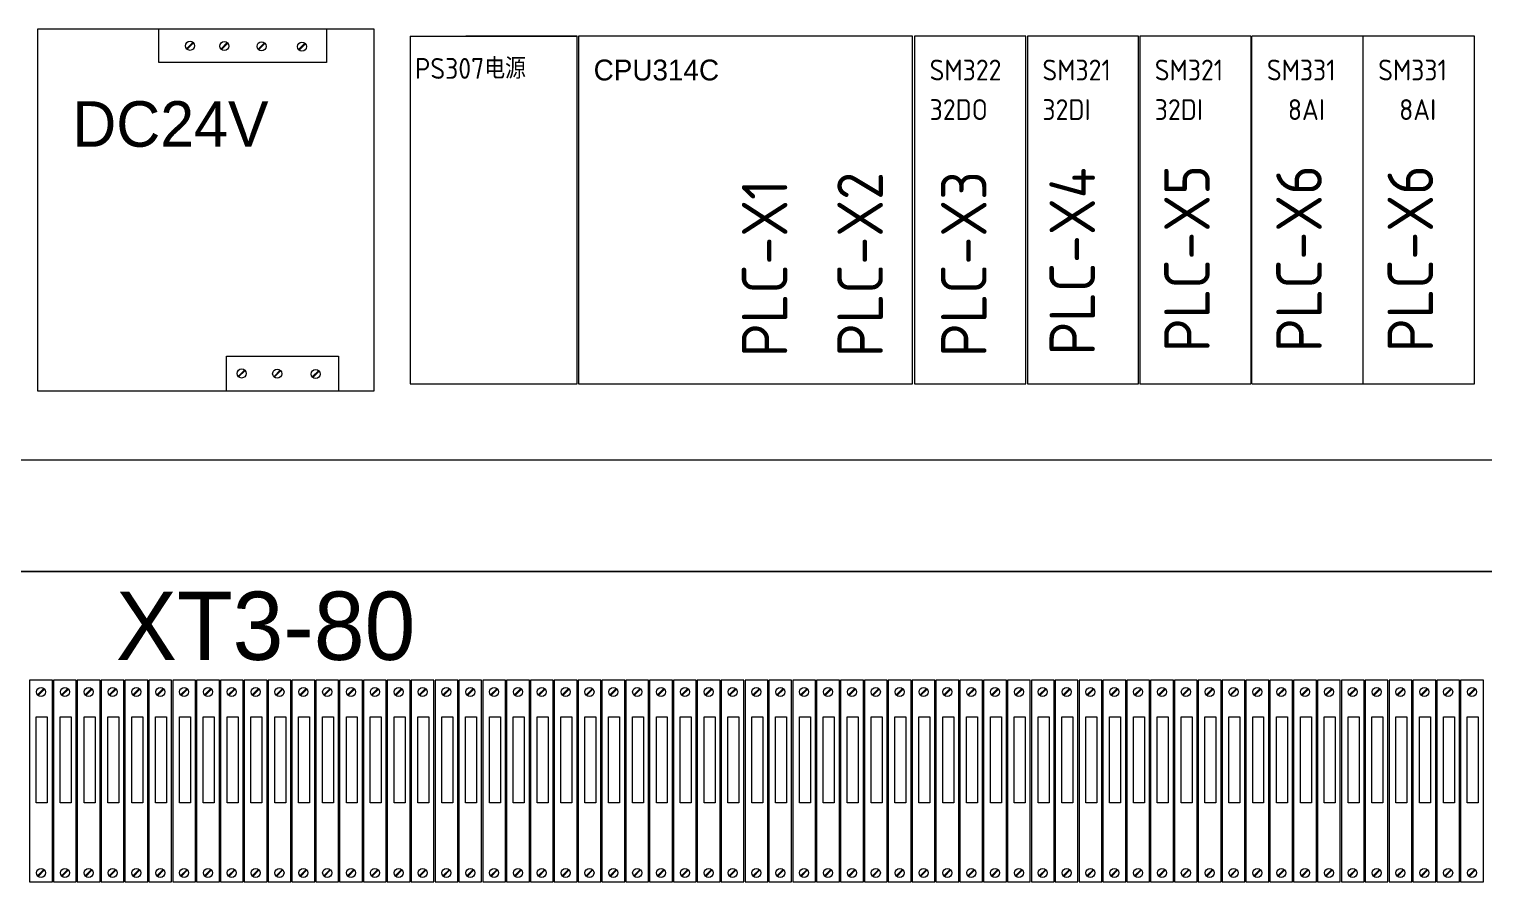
# Model space of a CAD drawing. Header units: millimetres. Extents: x 32626 to 72822, y 60047 to 123188.
# Drawn here: x 39104 to 39732, y 62303 to 62670 of the extents above; entities that cross this region are included whole.
import ezdxf

# ---------------------------------------------------------------- set-up
doc = ezdxf.new("R2010")
doc.units = ezdxf.units.MM
doc.header["$LTSCALE"] = 10
doc.layers.add('1轮廓实线层', color=7, linetype='Continuous', lineweight=18)
doc.layers.add('6文字层', color=3, linetype='Continuous', lineweight=18)
doc.styles.get("Standard").update_dxf_attribs({"font": 'isocp.shx', "width": 0.707, "bigfont": 'hztxt.shx'})
doc.styles.add('样式 1', font='SIMYOU.TTF', dxfattribs={"width": 0.75})

msp = doc.modelspace()

# ---------------------------------------------------------------- linework, layer by layer
at = {"layer": '1轮廓实线层'}
for p, q in [((39253.27, 62670.41), (39108.07, 62670.41)), ((39108.07, 62670.41), (39108.07, 62514.41)), ((39253.27, 62514.41), (39253.27, 62670.41)), ((39172.35, 62661.93), (39175.11, 62664.69)), ((39172.59, 62661.69), (39175.35, 62664.45)), ((39187.11, 62661.81), (39189.87, 62664.57)), ((39187.36, 62661.57), (39190.11, 62664.33)), ((39203.17, 62661.69), (39205.92, 62664.45)), ((39203.41, 62661.45), (39206.17, 62664.2)), ((39220.6, 62661.57), (39223.36, 62664.32)), ((39220.84, 62661.32), (39223.6, 62664.08)), ((39268.84, 62667.41), (39268.84, 62517.41)), ((39268.84, 62667.41), (39340.84, 62667.41)), ((39340.84, 62667.41), (39292.84, 62667.41)), ((39340.84, 62517.41), (39340.84, 62667.41)), ((39485.41, 62667.41), (39341.41, 62667.41)), ((39341.41, 62667.41), (39341.41, 62517.41)), ((39485.41, 62517.41), (39485.41, 62667.41)), ((39534.31, 62667.41), (39486.31, 62667.41)), ((39486.31, 62667.41), (39486.31, 62517.41)), ((39534.31, 62517.41), (39534.31, 62667.41)), ((39582.96, 62667.41), (39534.96, 62667.41)), ((39534.96, 62667.41), (39534.96, 62517.41)), ((39582.96, 62517.41), (39582.96, 62667.41)), ((39631.41, 62667.41), (39583.41, 62667.41)), ((39583.41, 62667.41), (39583.41, 62517.41)), ((39631.41, 62667.41), (39631.41, 62517.41)), ((39631.75, 62517.41), (39631.75, 62667.41)), ((39679.75, 62667.41), (39631.75, 62667.41)), ((39679.75, 62517.41), (39679.75, 62667.41)), ((39679.75, 62517.41), (39679.75, 62667.41)), ((39727.75, 62667.41), (39679.75, 62667.41)), ((39727.75, 62517.41), (39727.75, 62667.41)), ((39194.57, 62520.59), (39197.33, 62523.35)), ((39194.81, 62520.35), (39197.57, 62523.11)), ((39209.92, 62520.47), (39212.68, 62523.23)), ((39210.16, 62520.23), (39212.92, 62522.99)), ((39226.56, 62520.35), (39229.32, 62523.11)), ((39226.81, 62520.11), (39229.56, 62522.87)), ((39108.07, 62514.41), (39253.27, 62514.41)), ((39268.84, 62517.41), (39340.84, 62517.41)), ((39292.84, 62517.41), (39340.84, 62517.41)), ((39341.41, 62517.41), (39485.41, 62517.41)), ((39486.31, 62517.41), (39534.31, 62517.41)), ((39534.96, 62517.41), (39582.96, 62517.41)), ((39583.41, 62517.41), (39631.41, 62517.41)), ((39631.75, 62517.41), (39679.75, 62517.41)), ((39679.75, 62517.41), (39727.75, 62517.41)), ((39967.31, 62484.41), (39075.19, 62484.41)), ((40448.49, 62484.41), (39075.21, 62484.41)), ((39967.31, 62436.41), (39075.19, 62436.41)), ((39075.19, 62436.41), (40448.51, 62436.41))]:
    msp.add_line(p, q, dxfattribs=at)
at = {"layer": '1轮廓实线层', "lineweight": 13}
for p, q in [((39114.49, 62389.53), (39104.65, 62389.53)), ((39104.65, 62389.53), (39104.65, 62302.53)), ((39108.07, 62383.22), (39110.83, 62385.98)), ((39108.31, 62382.98), (39111.07, 62385.73)), ((39114.49, 62302.53), (39114.49, 62389.53)), ((39124.78, 62389.53), (39114.94, 62389.53)), ((39114.94, 62389.53), (39114.94, 62302.53)), ((39118.36, 62383.22), (39121.11, 62385.98)), ((39118.6, 62382.98), (39121.36, 62385.73)), ((39124.78, 62302.53), (39124.78, 62389.53)), ((39135.06, 62389.53), (39125.22, 62389.53)), ((39125.22, 62389.53), (39125.22, 62302.53)), ((39128.64, 62383.22), (39131.4, 62385.98)), ((39128.88, 62382.98), (39131.64, 62385.73)), ((39135.06, 62302.53), (39135.06, 62389.53)), ((39145.34, 62389.53), (39135.5, 62389.53)), ((39135.5, 62389.53), (39135.5, 62302.53)), ((39138.93, 62383.22), (39141.68, 62385.98)), ((39139.17, 62382.98), (39141.93, 62385.73)), ((39145.34, 62302.53), (39145.34, 62389.53)), ((39155.63, 62389.53), (39145.79, 62389.53)), ((39145.79, 62389.53), (39145.79, 62302.53)), ((39149.21, 62383.22), (39151.97, 62385.98)), ((39149.45, 62382.98), (39152.21, 62385.73)), ((39155.63, 62302.53), (39155.63, 62389.53)), ((39165.91, 62389.53), (39156.07, 62389.53)), ((39156.07, 62389.53), (39156.07, 62302.53)), ((39159.49, 62383.22), (39162.25, 62385.98)), ((39159.74, 62382.98), (39162.49, 62385.73)), ((39165.91, 62302.53), (39165.91, 62389.53)), ((39176.2, 62389.53), (39166.36, 62389.53)), ((39166.36, 62389.53), (39166.36, 62302.53)), ((39169.78, 62383.22), (39172.54, 62385.98)), ((39170.02, 62382.98), (39172.78, 62385.73)), ((39176.2, 62302.53), (39176.2, 62389.53)), ((39186.48, 62389.53), (39176.64, 62389.53)), ((39176.64, 62389.53), (39176.64, 62302.53)), ((39180.06, 62383.22), (39182.82, 62385.98)), ((39180.31, 62382.98), (39183.06, 62385.73)), ((39186.48, 62302.53), (39186.48, 62389.53)), ((39196.77, 62389.53), (39186.93, 62389.53)), ((39186.93, 62389.53), (39186.93, 62302.53)), ((39190.35, 62383.22), (39193.11, 62385.98)), ((39190.59, 62382.98), (39193.35, 62385.73)), ((39196.77, 62302.53), (39196.77, 62389.53)), ((39207.05, 62389.53), (39197.21, 62389.53)), ((39197.21, 62389.53), (39197.21, 62302.53)), ((39200.63, 62383.22), (39203.39, 62385.98)), ((39200.87, 62382.98), (39203.63, 62385.73)), ((39207.05, 62302.53), (39207.05, 62389.53)), ((39217.34, 62389.53), (39207.5, 62389.53)), ((39207.5, 62389.53), (39207.5, 62302.53)), ((39210.92, 62383.22), (39213.68, 62385.98)), ((39211.16, 62382.98), (39213.92, 62385.73)), ((39217.34, 62302.53), (39217.34, 62389.53)), ((39227.62, 62389.53), (39217.78, 62389.53)), ((39217.78, 62389.53), (39217.78, 62302.53)), ((39221.2, 62383.22), (39223.96, 62385.98)), ((39221.44, 62382.98), (39224.2, 62385.73)), ((39227.62, 62302.53), (39227.62, 62389.53)), ((39237.91, 62389.53), (39228.07, 62389.53)), ((39228.07, 62389.53), (39228.07, 62302.53)), ((39231.49, 62383.22), (39234.24, 62385.98)), ((39231.73, 62382.98), (39234.49, 62385.73)), ((39237.91, 62302.53), (39237.91, 62389.53)), ((39248.19, 62389.53), (39238.35, 62389.53)), ((39238.35, 62389.53), (39238.35, 62302.53)), ((39241.77, 62383.22), (39244.53, 62385.98)), ((39242.01, 62382.98), (39244.77, 62385.73)), ((39248.19, 62302.53), (39248.19, 62389.53)), ((39258.47, 62389.53), (39248.63, 62389.53)), ((39248.63, 62389.53), (39248.63, 62302.53)), ((39252.06, 62383.22), (39254.81, 62385.98)), ((39252.3, 62382.98), (39255.05, 62385.73)), ((39258.47, 62302.53), (39258.47, 62389.53)), ((39268.76, 62389.53), (39258.92, 62389.53)), ((39258.92, 62389.53), (39258.92, 62302.53)), ((39262.34, 62383.22), (39265.1, 62385.98)), ((39262.58, 62382.98), (39265.34, 62385.73)), ((39268.76, 62302.53), (39268.76, 62389.53)), ((39279.04, 62389.53), (39269.2, 62389.53)), ((39269.2, 62389.53), (39269.2, 62302.53)), ((39272.62, 62383.22), (39275.38, 62385.98)), ((39272.87, 62382.98), (39275.62, 62385.73)), ((39279.04, 62302.53), (39279.04, 62389.53)), ((39289.33, 62389.53), (39279.49, 62389.53)), ((39279.49, 62389.53), (39279.49, 62302.53)), ((39282.91, 62383.22), (39285.67, 62385.98)), ((39283.15, 62382.98), (39285.91, 62385.73)), ((39289.33, 62302.53), (39289.33, 62389.53)), ((39299.61, 62389.53), (39289.77, 62389.53)), ((39289.77, 62389.53), (39289.77, 62302.53)), ((39293.19, 62383.22), (39295.95, 62385.98)), ((39293.44, 62382.98), (39296.19, 62385.73)), ((39299.61, 62302.53), (39299.61, 62389.53)), ((39309.9, 62389.53), (39300.06, 62389.53)), ((39300.06, 62389.53), (39300.06, 62302.53)), ((39303.48, 62383.22), (39306.24, 62385.98)), ((39303.72, 62382.98), (39306.48, 62385.73)), ((39309.9, 62302.53), (39309.9, 62389.53)), ((39320.18, 62389.53), (39310.34, 62389.53)), ((39310.34, 62389.53), (39310.34, 62302.53)), ((39313.76, 62383.22), (39316.52, 62385.98)), ((39314, 62382.98), (39316.76, 62385.73)), ((39320.18, 62302.53), (39320.18, 62389.53)), ((39330.47, 62389.53), (39320.63, 62389.53)), ((39320.63, 62389.53), (39320.63, 62302.53)), ((39324.05, 62383.22), (39326.8, 62385.98)), ((39324.29, 62382.98), (39327.05, 62385.73)), ((39330.47, 62302.53), (39330.47, 62389.53)), ((39340.75, 62389.53), (39330.91, 62389.53)), ((39330.91, 62389.53), (39330.91, 62302.53)), ((39334.33, 62383.22), (39337.09, 62385.98)), ((39334.57, 62382.98), (39337.33, 62385.73)), ((39340.75, 62302.53), (39340.75, 62389.53)), ((39351.04, 62389.53), (39341.2, 62389.53)), ((39341.2, 62389.53), (39341.2, 62302.53)), ((39344.62, 62383.22), (39347.37, 62385.98)), ((39344.86, 62382.98), (39347.62, 62385.73)), ((39351.04, 62302.53), (39351.04, 62389.53)), ((39361.32, 62389.53), (39351.48, 62389.53)), ((39351.48, 62389.53), (39351.48, 62302.53)), ((39354.9, 62383.22), (39357.66, 62385.98)), ((39355.14, 62382.98), (39357.9, 62385.73)), ((39361.32, 62302.53), (39361.32, 62389.53)), ((39371.6, 62389.53), (39361.76, 62389.53)), ((39361.76, 62389.53), (39361.76, 62302.53)), ((39365.19, 62383.22), (39367.94, 62385.98)), ((39365.43, 62382.98), (39368.18, 62385.73)), ((39371.6, 62302.53), (39371.6, 62389.53)), ((39381.89, 62389.53), (39372.05, 62389.53)), ((39372.05, 62389.53), (39372.05, 62302.53)), ((39375.47, 62383.22), (39378.23, 62385.98)), ((39375.71, 62382.98), (39378.47, 62385.73)), ((39381.89, 62302.53), (39381.89, 62389.53)), ((39392.17, 62389.53), (39382.33, 62389.53)), ((39382.33, 62389.53), (39382.33, 62302.53)), ((39385.75, 62383.22), (39388.51, 62385.98)), ((39386, 62382.98), (39388.75, 62385.73)), ((39392.17, 62302.53), (39392.17, 62389.53)), ((39402.46, 62389.53), (39392.62, 62389.53)), ((39392.62, 62389.53), (39392.62, 62302.53)), ((39396.04, 62383.22), (39398.8, 62385.98)), ((39396.28, 62382.98), (39399.04, 62385.73)), ((39402.46, 62302.53), (39402.46, 62389.53)), ((39412.74, 62389.53), (39402.9, 62389.53)), ((39402.9, 62389.53), (39402.9, 62302.53)), ((39406.32, 62383.22), (39409.08, 62385.98)), ((39406.57, 62382.98), (39409.32, 62385.73)), ((39412.74, 62302.53), (39412.74, 62389.53)), ((39423.03, 62389.53), (39413.19, 62389.53)), ((39413.19, 62389.53), (39413.19, 62302.53)), ((39416.61, 62383.22), (39419.37, 62385.98)), ((39416.85, 62382.98), (39419.61, 62385.73)), ((39423.03, 62302.53), (39423.03, 62389.53)), ((39433.31, 62389.53), (39423.47, 62389.53)), ((39423.47, 62389.53), (39423.47, 62302.53)), ((39426.89, 62383.22), (39429.65, 62385.98)), ((39427.13, 62382.98), (39429.89, 62385.73)), ((39433.31, 62302.53), (39433.31, 62389.53)), ((39443.6, 62389.53), (39433.76, 62389.53)), ((39433.76, 62389.53), (39433.76, 62302.53)), ((39437.18, 62383.22), (39439.93, 62385.98)), ((39437.42, 62382.98), (39440.18, 62385.73)), ((39443.6, 62302.53), (39443.6, 62389.53)), ((39453.88, 62389.53), (39444.04, 62389.53)), ((39444.04, 62389.53), (39444.04, 62302.53)), ((39447.46, 62383.22), (39450.22, 62385.98)), ((39447.7, 62382.98), (39450.46, 62385.73)), ((39453.88, 62302.53), (39453.88, 62389.53)), ((39464.24, 62389.53), (39454.4, 62389.53)), ((39454.4, 62389.53), (39454.4, 62302.53)), ((39457.82, 62383.22), (39460.58, 62385.98)), ((39458.06, 62382.98), (39460.82, 62385.73)), ((39464.24, 62302.53), (39464.24, 62389.53)), ((39474.53, 62389.53), (39464.69, 62389.53)), ((39464.69, 62389.53), (39464.69, 62302.53)), ((39468.11, 62383.22), (39470.86, 62385.98)), ((39468.35, 62382.98), (39471.11, 62385.73)), ((39474.53, 62302.53), (39474.53, 62389.53)), ((39484.81, 62389.53), (39474.97, 62389.53)), ((39474.97, 62389.53), (39474.97, 62302.53)), ((39478.39, 62383.22), (39481.15, 62385.98)), ((39478.63, 62382.98), (39481.39, 62385.73)), ((39484.81, 62302.53), (39484.81, 62389.53)), ((39495.1, 62389.53), (39485.26, 62389.53)), ((39485.26, 62389.53), (39485.26, 62302.53)), ((39488.68, 62383.22), (39491.43, 62385.98)), ((39488.92, 62382.98), (39491.68, 62385.73)), ((39495.1, 62302.53), (39495.1, 62389.53)), ((39505.38, 62389.53), (39495.54, 62389.53)), ((39495.54, 62389.53), (39495.54, 62302.53)), ((39498.96, 62383.22), (39501.72, 62385.98)), ((39499.2, 62382.98), (39501.96, 62385.73)), ((39505.38, 62302.53), (39505.38, 62389.53)), ((39515.66, 62389.53), (39505.82, 62389.53)), ((39505.82, 62389.53), (39505.82, 62302.53)), ((39509.25, 62383.22), (39512, 62385.98)), ((39509.49, 62382.98), (39512.24, 62385.73)), ((39515.66, 62302.53), (39515.66, 62389.53)), ((39525.95, 62389.53), (39516.11, 62389.53)), ((39516.11, 62389.53), (39516.11, 62302.53)), ((39519.53, 62383.22), (39522.29, 62385.98)), ((39519.77, 62382.98), (39522.53, 62385.73)), ((39525.95, 62302.53), (39525.95, 62389.53)), ((39536.23, 62389.53), (39526.39, 62389.53)), ((39526.39, 62389.53), (39526.39, 62302.53)), ((39529.81, 62383.22), (39532.57, 62385.98)), ((39530.06, 62382.98), (39532.81, 62385.73)), ((39536.23, 62302.53), (39536.23, 62389.53)), ((39546.52, 62389.53), (39536.68, 62389.53)), ((39536.68, 62389.53), (39536.68, 62302.53)), ((39540.1, 62383.22), (39542.86, 62385.98)), ((39540.34, 62382.98), (39543.1, 62385.73)), ((39546.52, 62302.53), (39546.52, 62389.53)), ((39556.8, 62389.53), (39546.96, 62389.53)), ((39546.96, 62389.53), (39546.96, 62302.53)), ((39550.38, 62383.22), (39553.14, 62385.98)), ((39550.63, 62382.98), (39553.38, 62385.73)), ((39556.8, 62302.53), (39556.8, 62389.53)), ((39567.09, 62389.53), (39557.25, 62389.53)), ((39557.25, 62389.53), (39557.25, 62302.53)), ((39560.67, 62383.22), (39563.43, 62385.98)), ((39560.91, 62382.98), (39563.67, 62385.73)), ((39567.09, 62302.53), (39567.09, 62389.53)), ((39577.37, 62389.53), (39567.53, 62389.53)), ((39567.53, 62389.53), (39567.53, 62302.53)), ((39570.95, 62383.22), (39573.71, 62385.98)), ((39571.19, 62382.98), (39573.95, 62385.73)), ((39577.37, 62302.53), (39577.37, 62389.53)), ((39587.66, 62389.53), (39577.82, 62389.53)), ((39577.82, 62389.53), (39577.82, 62302.53)), ((39581.24, 62383.22), (39583.99, 62385.98)), ((39581.48, 62382.98), (39584.24, 62385.73)), ((39587.66, 62302.53), (39587.66, 62389.53)), ((39597.94, 62389.53), (39588.1, 62389.53)), ((39588.1, 62389.53), (39588.1, 62302.53)), ((39591.52, 62383.22), (39594.28, 62385.98)), ((39591.76, 62382.98), (39594.52, 62385.73)), ((39597.94, 62302.53), (39597.94, 62389.53)), ((39608.23, 62389.53), (39598.39, 62389.53)), ((39598.39, 62389.53), (39598.39, 62302.53)), ((39601.81, 62383.22), (39604.56, 62385.98)), ((39602.05, 62382.98), (39604.81, 62385.73)), ((39608.23, 62302.53), (39608.23, 62389.53)), ((39618.51, 62389.53), (39608.67, 62389.53)), ((39608.67, 62389.53), (39608.67, 62302.53)), ((39612.09, 62383.22), (39614.85, 62385.98)), ((39612.33, 62382.98), (39615.09, 62385.73)), ((39618.51, 62302.53), (39618.51, 62389.53)), ((39628.79, 62389.53), (39618.95, 62389.53)), ((39618.95, 62389.53), (39618.95, 62302.53)), ((39622.37, 62383.22), (39625.13, 62385.98)), ((39622.62, 62382.98), (39625.37, 62385.73)), ((39628.79, 62302.53), (39628.79, 62389.53)), ((39639.08, 62389.53), (39629.24, 62389.53)), ((39629.24, 62389.53), (39629.24, 62302.53)), ((39632.66, 62383.22), (39635.42, 62385.98)), ((39632.9, 62382.98), (39635.66, 62385.73)), ((39639.08, 62302.53), (39639.08, 62389.53)), ((39649.36, 62389.53), (39639.52, 62389.53)), ((39639.52, 62389.53), (39639.52, 62302.53)), ((39642.94, 62383.22), (39645.7, 62385.98)), ((39643.19, 62382.98), (39645.94, 62385.73)), ((39649.36, 62302.53), (39649.36, 62389.53)), ((39659.65, 62389.53), (39649.81, 62389.53)), ((39649.81, 62389.53), (39649.81, 62302.53)), ((39653.23, 62383.22), (39655.99, 62385.98)), ((39653.47, 62382.98), (39656.23, 62385.73)), ((39659.65, 62302.53), (39659.65, 62389.53)), ((39669.93, 62389.53), (39660.09, 62389.53)), ((39660.09, 62389.53), (39660.09, 62302.53)), ((39663.51, 62383.22), (39666.27, 62385.98)), ((39663.75, 62382.98), (39666.51, 62385.73)), ((39669.93, 62302.53), (39669.93, 62389.53)), ((39680.22, 62389.53), (39670.38, 62389.53)), ((39670.38, 62389.53), (39670.38, 62302.53)), ((39673.8, 62383.22), (39676.56, 62385.98)), ((39674.04, 62382.98), (39676.8, 62385.73)), ((39680.22, 62302.53), (39680.22, 62389.53)), ((39690.5, 62389.53), (39680.66, 62389.53)), ((39680.66, 62389.53), (39680.66, 62302.53)), ((39684.08, 62383.22), (39686.84, 62385.98)), ((39684.32, 62382.98), (39687.08, 62385.73)), ((39690.5, 62302.53), (39690.5, 62389.53)), ((39700.79, 62389.53), (39690.95, 62389.53)), ((39690.95, 62389.53), (39690.95, 62302.53)), ((39694.37, 62383.22), (39697.12, 62385.98)), ((39694.61, 62382.98), (39697.37, 62385.73)), ((39700.79, 62302.53), (39700.79, 62389.53)), ((39711.07, 62389.53), (39701.23, 62389.53)), ((39701.23, 62389.53), (39701.23, 62302.53)), ((39704.65, 62383.22), (39707.41, 62385.98)), ((39704.89, 62382.98), (39707.65, 62385.73)), ((39711.07, 62302.53), (39711.07, 62389.53)), ((39721.36, 62389.53), (39711.52, 62389.53)), ((39711.52, 62389.53), (39711.52, 62302.53)), ((39714.94, 62383.22), (39717.69, 62385.98)), ((39715.18, 62382.98), (39717.94, 62385.73)), ((39721.36, 62302.53), (39721.36, 62389.53)), ((39731.64, 62389.53), (39721.8, 62389.53)), ((39721.8, 62389.53), (39721.8, 62302.53)), ((39725.22, 62383.22), (39727.98, 62385.98)), ((39725.46, 62382.98), (39728.22, 62385.73)), ((39731.64, 62302.53), (39731.64, 62389.53)), ((39108.07, 62305.17), (39110.83, 62307.93)), ((39108.31, 62304.93), (39111.07, 62307.68)), ((39118.36, 62305.17), (39121.11, 62307.93)), ((39118.6, 62304.93), (39121.36, 62307.68)), ((39128.64, 62305.17), (39131.4, 62307.93)), ((39128.88, 62304.93), (39131.64, 62307.68)), ((39138.93, 62305.17), (39141.68, 62307.93)), ((39139.17, 62304.93), (39141.93, 62307.68)), ((39149.21, 62305.17), (39151.97, 62307.93)), ((39149.45, 62304.93), (39152.21, 62307.68)), ((39159.49, 62305.17), (39162.25, 62307.93)), ((39159.74, 62304.93), (39162.49, 62307.68)), ((39169.78, 62305.17), (39172.54, 62307.93)), ((39170.02, 62304.93), (39172.78, 62307.68)), ((39180.06, 62305.17), (39182.82, 62307.93)), ((39180.31, 62304.93), (39183.06, 62307.68)), ((39190.35, 62305.17), (39193.11, 62307.93)), ((39190.59, 62304.93), (39193.35, 62307.68)), ((39200.63, 62305.17), (39203.39, 62307.93)), ((39200.87, 62304.93), (39203.63, 62307.68)), ((39210.92, 62305.17), (39213.68, 62307.93)), ((39211.16, 62304.93), (39213.92, 62307.68)), ((39221.2, 62305.17), (39223.96, 62307.93)), ((39221.44, 62304.93), (39224.2, 62307.68)), ((39231.49, 62305.17), (39234.24, 62307.93)), ((39231.73, 62304.93), (39234.49, 62307.68)), ((39241.77, 62305.17), (39244.53, 62307.93)), ((39242.01, 62304.93), (39244.77, 62307.68)), ((39252.06, 62305.17), (39254.81, 62307.93)), ((39252.3, 62304.93), (39255.05, 62307.68)), ((39262.34, 62305.17), (39265.1, 62307.93)), ((39262.58, 62304.93), (39265.34, 62307.68)), ((39272.62, 62305.17), (39275.38, 62307.93)), ((39272.87, 62304.93), (39275.62, 62307.68)), ((39282.91, 62305.17), (39285.67, 62307.93)), ((39283.15, 62304.93), (39285.91, 62307.68)), ((39293.19, 62305.17), (39295.95, 62307.93)), ((39293.44, 62304.93), (39296.19, 62307.68)), ((39303.48, 62305.17), (39306.24, 62307.93)), ((39303.72, 62304.93), (39306.48, 62307.68)), ((39313.76, 62305.17), (39316.52, 62307.93)), ((39314, 62304.93), (39316.76, 62307.68)), ((39324.05, 62305.17), (39326.8, 62307.93)), ((39324.29, 62304.93), (39327.05, 62307.68)), ((39334.33, 62305.17), (39337.09, 62307.93)), ((39334.57, 62304.93), (39337.33, 62307.68)), ((39344.62, 62305.17), (39347.37, 62307.93)), ((39344.86, 62304.93), (39347.62, 62307.68)), ((39354.9, 62305.17), (39357.66, 62307.93)), ((39355.14, 62304.93), (39357.9, 62307.68)), ((39365.19, 62305.17), (39367.94, 62307.93)), ((39365.43, 62304.93), (39368.18, 62307.68)), ((39375.47, 62305.17), (39378.23, 62307.93)), ((39375.71, 62304.93), (39378.47, 62307.68)), ((39385.75, 62305.17), (39388.51, 62307.93)), ((39386, 62304.93), (39388.75, 62307.68)), ((39396.04, 62305.17), (39398.8, 62307.93)), ((39396.28, 62304.93), (39399.04, 62307.68)), ((39406.32, 62305.17), (39409.08, 62307.93)), ((39406.57, 62304.93), (39409.32, 62307.68)), ((39416.61, 62305.17), (39419.37, 62307.93)), ((39416.85, 62304.93), (39419.61, 62307.68)), ((39426.89, 62305.17), (39429.65, 62307.93)), ((39427.13, 62304.93), (39429.89, 62307.68)), ((39437.18, 62305.17), (39439.93, 62307.93)), ((39437.42, 62304.93), (39440.18, 62307.68)), ((39447.46, 62305.17), (39450.22, 62307.93)), ((39447.7, 62304.93), (39450.46, 62307.68)), ((39457.82, 62305.17), (39460.58, 62307.93)), ((39458.06, 62304.93), (39460.82, 62307.68)), ((39468.11, 62305.17), (39470.86, 62307.93)), ((39468.35, 62304.93), (39471.11, 62307.68)), ((39478.39, 62305.17), (39481.15, 62307.93)), ((39478.63, 62304.93), (39481.39, 62307.68)), ((39488.68, 62305.17), (39491.43, 62307.93)), ((39488.92, 62304.93), (39491.68, 62307.68)), ((39498.96, 62305.17), (39501.72, 62307.93)), ((39499.2, 62304.93), (39501.96, 62307.68)), ((39509.25, 62305.17), (39512, 62307.93)), ((39509.49, 62304.93), (39512.24, 62307.68)), ((39519.53, 62305.17), (39522.29, 62307.93)), ((39519.77, 62304.93), (39522.53, 62307.68)), ((39529.81, 62305.17), (39532.57, 62307.93)), ((39530.06, 62304.93), (39532.81, 62307.68)), ((39540.1, 62305.17), (39542.86, 62307.93)), ((39540.34, 62304.93), (39543.1, 62307.68)), ((39550.38, 62305.17), (39553.14, 62307.93)), ((39550.63, 62304.93), (39553.38, 62307.68)), ((39560.67, 62305.17), (39563.43, 62307.93)), ((39560.91, 62304.93), (39563.67, 62307.68)), ((39570.95, 62305.17), (39573.71, 62307.93)), ((39571.19, 62304.93), (39573.95, 62307.68)), ((39581.24, 62305.17), (39583.99, 62307.93)), ((39581.48, 62304.93), (39584.24, 62307.68)), ((39591.52, 62305.17), (39594.28, 62307.93)), ((39591.76, 62304.93), (39594.52, 62307.68)), ((39601.81, 62305.17), (39604.56, 62307.93)), ((39602.05, 62304.93), (39604.81, 62307.68)), ((39612.09, 62305.17), (39614.85, 62307.93)), ((39612.33, 62304.93), (39615.09, 62307.68)), ((39622.37, 62305.17), (39625.13, 62307.93)), ((39622.62, 62304.93), (39625.37, 62307.68)), ((39632.66, 62305.17), (39635.42, 62307.93)), ((39632.9, 62304.93), (39635.66, 62307.68)), ((39642.94, 62305.17), (39645.7, 62307.93)), ((39643.19, 62304.93), (39645.94, 62307.68)), ((39653.23, 62305.17), (39655.99, 62307.93)), ((39653.47, 62304.93), (39656.23, 62307.68)), ((39663.51, 62305.17), (39666.27, 62307.93)), ((39663.75, 62304.93), (39666.51, 62307.68)), ((39673.8, 62305.17), (39676.56, 62307.93)), ((39674.04, 62304.93), (39676.8, 62307.68)), ((39684.08, 62305.17), (39686.84, 62307.93)), ((39684.32, 62304.93), (39687.08, 62307.68)), ((39694.37, 62305.17), (39697.12, 62307.93)), ((39694.61, 62304.93), (39697.37, 62307.68)), ((39704.65, 62305.17), (39707.41, 62307.93)), ((39704.89, 62304.93), (39707.65, 62307.68)), ((39714.94, 62305.17), (39717.69, 62307.93)), ((39715.18, 62304.93), (39717.94, 62307.68)), ((39725.22, 62305.17), (39727.98, 62307.93)), ((39725.46, 62304.93), (39728.22, 62307.68)), ((39104.65, 62302.53), (39114.49, 62302.53)), ((39114.94, 62302.53), (39124.78, 62302.53)), ((39125.22, 62302.53), (39135.06, 62302.53)), ((39135.5, 62302.53), (39145.34, 62302.53)), ((39145.79, 62302.53), (39155.63, 62302.53)), ((39156.07, 62302.53), (39165.91, 62302.53)), ((39166.36, 62302.53), (39176.2, 62302.53)), ((39176.64, 62302.53), (39186.48, 62302.53)), ((39186.93, 62302.53), (39196.77, 62302.53)), ((39197.21, 62302.53), (39207.05, 62302.53)), ((39207.5, 62302.53), (39217.34, 62302.53)), ((39217.78, 62302.53), (39227.62, 62302.53)), ((39228.07, 62302.53), (39237.91, 62302.53)), ((39238.35, 62302.53), (39248.19, 62302.53)), ((39248.63, 62302.53), (39258.47, 62302.53)), ((39258.92, 62302.53), (39268.76, 62302.53)), ((39269.2, 62302.53), (39279.04, 62302.53)), ((39279.49, 62302.53), (39289.33, 62302.53)), ((39289.77, 62302.53), (39299.61, 62302.53)), ((39300.06, 62302.53), (39309.9, 62302.53)), ((39310.34, 62302.53), (39320.18, 62302.53)), ((39320.63, 62302.53), (39330.47, 62302.53)), ((39330.91, 62302.53), (39340.75, 62302.53)), ((39341.2, 62302.53), (39351.04, 62302.53)), ((39351.48, 62302.53), (39361.32, 62302.53)), ((39361.76, 62302.53), (39371.6, 62302.53)), ((39372.05, 62302.53), (39381.89, 62302.53)), ((39382.33, 62302.53), (39392.17, 62302.53)), ((39392.62, 62302.53), (39402.46, 62302.53)), ((39402.9, 62302.53), (39412.74, 62302.53)), ((39413.19, 62302.53), (39423.03, 62302.53)), ((39423.47, 62302.53), (39433.31, 62302.53)), ((39433.76, 62302.53), (39443.6, 62302.53)), ((39444.04, 62302.53), (39453.88, 62302.53)), ((39454.4, 62302.53), (39464.24, 62302.53)), ((39464.69, 62302.53), (39474.53, 62302.53)), ((39474.97, 62302.53), (39484.81, 62302.53)), ((39485.26, 62302.53), (39495.1, 62302.53)), ((39495.54, 62302.53), (39505.38, 62302.53)), ((39505.82, 62302.53), (39515.66, 62302.53)), ((39516.11, 62302.53), (39525.95, 62302.53)), ((39526.39, 62302.53), (39536.23, 62302.53)), ((39536.68, 62302.53), (39546.52, 62302.53)), ((39546.96, 62302.53), (39556.8, 62302.53)), ((39557.25, 62302.53), (39567.09, 62302.53)), ((39567.53, 62302.53), (39577.37, 62302.53)), ((39577.82, 62302.53), (39587.66, 62302.53)), ((39588.1, 62302.53), (39597.94, 62302.53)), ((39598.39, 62302.53), (39608.23, 62302.53)), ((39608.67, 62302.53), (39618.51, 62302.53)), ((39618.95, 62302.53), (39628.79, 62302.53)), ((39629.24, 62302.53), (39639.08, 62302.53)), ((39639.52, 62302.53), (39649.36, 62302.53)), ((39649.81, 62302.53), (39659.65, 62302.53)), ((39660.09, 62302.53), (39669.93, 62302.53)), ((39670.38, 62302.53), (39680.22, 62302.53)), ((39680.66, 62302.53), (39690.5, 62302.53)), ((39690.95, 62302.53), (39700.79, 62302.53)), ((39701.23, 62302.53), (39711.07, 62302.53)), ((39711.52, 62302.53), (39721.36, 62302.53)), ((39721.8, 62302.53), (39731.64, 62302.53))]:
    msp.add_line(p, q, dxfattribs=at)
at = {"layer": '1轮廓实线层'}
for points in [[(39232.65, 62670.41), (39232.65, 62655.97), (39160.32, 62655.97), (39160.32, 62670.41)], [(39189.52, 62514.41), (39189.52, 62529.3), (39237.85, 62529.3), (39237.85, 62514.41)]]:
    msp.add_lwpolyline(points, dxfattribs=at)
at = {"layer": '1轮廓实线层', "lineweight": 13}
for points in [[(39107.55, 62373.75), (39112.29, 62373.75), (39112.29, 62336.62), (39107.55, 62336.62)], [(39117.84, 62373.75), (39122.57, 62373.75), (39122.57, 62336.62), (39117.84, 62336.62)], [(39128.12, 62373.75), (39132.86, 62373.75), (39132.86, 62336.62), (39128.12, 62336.62)], [(39138.41, 62373.75), (39143.14, 62373.75), (39143.14, 62336.62), (39138.41, 62336.62)], [(39148.69, 62373.75), (39153.43, 62373.75), (39153.43, 62336.62), (39148.69, 62336.62)], [(39158.98, 62373.75), (39163.71, 62373.75), (39163.71, 62336.62), (39158.98, 62336.62)], [(39169.26, 62373.75), (39173.99, 62373.75), (39173.99, 62336.62), (39169.26, 62336.62)], [(39179.55, 62373.75), (39184.28, 62373.75), (39184.28, 62336.62), (39179.55, 62336.62)], [(39189.83, 62373.75), (39194.56, 62373.75), (39194.56, 62336.62), (39189.83, 62336.62)], [(39200.11, 62373.75), (39204.85, 62373.75), (39204.85, 62336.62), (39200.11, 62336.62)], [(39210.4, 62373.75), (39215.13, 62373.75), (39215.13, 62336.62), (39210.4, 62336.62)], [(39220.68, 62373.75), (39225.42, 62373.75), (39225.42, 62336.62), (39220.68, 62336.62)], [(39230.97, 62373.75), (39235.7, 62373.75), (39235.7, 62336.62), (39230.97, 62336.62)], [(39241.25, 62373.75), (39245.99, 62373.75), (39245.99, 62336.62), (39241.25, 62336.62)], [(39251.54, 62373.75), (39256.27, 62373.75), (39256.27, 62336.62), (39251.54, 62336.62)], [(39261.82, 62373.75), (39266.55, 62373.75), (39266.55, 62336.62), (39261.82, 62336.62)], [(39272.11, 62373.75), (39276.84, 62373.75), (39276.84, 62336.62), (39272.11, 62336.62)], [(39282.39, 62373.75), (39287.12, 62373.75), (39287.12, 62336.62), (39282.39, 62336.62)], [(39292.67, 62373.75), (39297.41, 62373.75), (39297.41, 62336.62), (39292.67, 62336.62)], [(39302.96, 62373.75), (39307.69, 62373.75), (39307.69, 62336.62), (39302.96, 62336.62)], [(39313.24, 62373.75), (39317.98, 62373.75), (39317.98, 62336.62), (39313.24, 62336.62)], [(39323.53, 62373.75), (39328.26, 62373.75), (39328.26, 62336.62), (39323.53, 62336.62)], [(39333.81, 62373.75), (39338.55, 62373.75), (39338.55, 62336.62), (39333.81, 62336.62)], [(39344.1, 62373.75), (39348.83, 62373.75), (39348.83, 62336.62), (39344.1, 62336.62)], [(39354.38, 62373.75), (39359.12, 62373.75), (39359.12, 62336.62), (39354.38, 62336.62)], [(39364.67, 62373.75), (39369.4, 62373.75), (39369.4, 62336.62), (39364.67, 62336.62)], [(39374.95, 62373.75), (39379.68, 62373.75), (39379.68, 62336.62), (39374.95, 62336.62)], [(39385.24, 62373.75), (39389.97, 62373.75), (39389.97, 62336.62), (39385.24, 62336.62)], [(39395.52, 62373.75), (39400.25, 62373.75), (39400.25, 62336.62), (39395.52, 62336.62)], [(39405.8, 62373.75), (39410.54, 62373.75), (39410.54, 62336.62), (39405.8, 62336.62)], [(39416.09, 62373.75), (39420.82, 62373.75), (39420.82, 62336.62), (39416.09, 62336.62)], [(39426.37, 62373.75), (39431.11, 62373.75), (39431.11, 62336.62), (39426.37, 62336.62)], [(39436.66, 62373.75), (39441.39, 62373.75), (39441.39, 62336.62), (39436.66, 62336.62)], [(39446.94, 62373.75), (39451.68, 62373.75), (39451.68, 62336.62), (39446.94, 62336.62)], [(39457.3, 62373.75), (39462.04, 62373.75), (39462.04, 62336.62), (39457.3, 62336.62)], [(39467.59, 62373.75), (39472.32, 62373.75), (39472.32, 62336.62), (39467.59, 62336.62)], [(39477.87, 62373.75), (39482.61, 62373.75), (39482.61, 62336.62), (39477.87, 62336.62)], [(39488.16, 62373.75), (39492.89, 62373.75), (39492.89, 62336.62), (39488.16, 62336.62)], [(39498.44, 62373.75), (39503.18, 62373.75), (39503.18, 62336.62), (39498.44, 62336.62)], [(39508.73, 62373.75), (39513.46, 62373.75), (39513.46, 62336.62), (39508.73, 62336.62)], [(39519.01, 62373.75), (39523.74, 62373.75), (39523.74, 62336.62), (39519.01, 62336.62)], [(39529.3, 62373.75), (39534.03, 62373.75), (39534.03, 62336.62), (39529.3, 62336.62)], [(39539.58, 62373.75), (39544.31, 62373.75), (39544.31, 62336.62), (39539.58, 62336.62)], [(39549.86, 62373.75), (39554.6, 62373.75), (39554.6, 62336.62), (39549.86, 62336.62)], [(39560.15, 62373.75), (39564.88, 62373.75), (39564.88, 62336.62), (39560.15, 62336.62)], [(39570.43, 62373.75), (39575.17, 62373.75), (39575.17, 62336.62), (39570.43, 62336.62)], [(39580.72, 62373.75), (39585.45, 62373.75), (39585.45, 62336.62), (39580.72, 62336.62)], [(39591, 62373.75), (39595.74, 62373.75), (39595.74, 62336.62), (39591, 62336.62)], [(39601.29, 62373.75), (39606.02, 62373.75), (39606.02, 62336.62), (39601.29, 62336.62)], [(39611.57, 62373.75), (39616.31, 62373.75), (39616.31, 62336.62), (39611.57, 62336.62)], [(39621.86, 62373.75), (39626.59, 62373.75), (39626.59, 62336.62), (39621.86, 62336.62)], [(39632.14, 62373.75), (39636.87, 62373.75), (39636.87, 62336.62), (39632.14, 62336.62)], [(39642.43, 62373.75), (39647.16, 62373.75), (39647.16, 62336.62), (39642.43, 62336.62)], [(39652.71, 62373.75), (39657.44, 62373.75), (39657.44, 62336.62), (39652.71, 62336.62)], [(39662.99, 62373.75), (39667.73, 62373.75), (39667.73, 62336.62), (39662.99, 62336.62)], [(39673.28, 62373.75), (39678.01, 62373.75), (39678.01, 62336.62), (39673.28, 62336.62)], [(39683.56, 62373.75), (39688.3, 62373.75), (39688.3, 62336.62), (39683.56, 62336.62)], [(39693.85, 62373.75), (39698.58, 62373.75), (39698.58, 62336.62), (39693.85, 62336.62)], [(39704.13, 62373.75), (39708.87, 62373.75), (39708.87, 62336.62), (39704.13, 62336.62)], [(39714.42, 62373.75), (39719.15, 62373.75), (39719.15, 62336.62), (39714.42, 62336.62)], [(39724.7, 62373.75), (39729.44, 62373.75), (39729.44, 62336.62), (39724.7, 62336.62)]]:
    msp.add_lwpolyline(points, close=True, dxfattribs=at)
at = {"layer": '1轮廓实线层'}
for centre in [(39173.85, 62663.19), (39188.61, 62663.07), (39204.67, 62662.95), (39222.1, 62662.83), (39196.07, 62521.85), (39211.42, 62521.73), (39228.06, 62521.61)]:
    msp.add_circle(centre, 1.95, dxfattribs=at)
at = {"layer": '1轮廓实线层', "lineweight": 13}
for centre in [(39109.57, 62384.48), (39119.86, 62384.48), (39130.14, 62384.48), (39140.42, 62384.48), (39150.71, 62384.48), (39160.99, 62384.48), (39171.28, 62384.48), (39181.56, 62384.48), (39191.85, 62384.48), (39202.13, 62384.48), (39212.42, 62384.48), (39222.7, 62384.48), (39232.99, 62384.48), (39243.27, 62384.48), (39253.55, 62384.48), (39263.84, 62384.48), (39274.12, 62384.48), (39284.41, 62384.48), (39294.69, 62384.48), (39304.98, 62384.48), (39315.26, 62384.48), (39325.55, 62384.48), (39335.83, 62384.48), (39346.12, 62384.48), (39356.4, 62384.48), (39366.68, 62384.48), (39376.97, 62384.48), (39387.25, 62384.48), (39397.54, 62384.48), (39407.82, 62384.48), (39418.11, 62384.48), (39428.39, 62384.48), (39438.68, 62384.48), (39448.96, 62384.48), (39459.32, 62384.48), (39469.61, 62384.48), (39479.89, 62384.48), (39490.18, 62384.48), (39500.46, 62384.48), (39510.74, 62384.48), (39521.03, 62384.48), (39531.31, 62384.48), (39541.6, 62384.48), (39551.88, 62384.48), (39562.17, 62384.48), (39572.45, 62384.48), (39582.74, 62384.48), (39593.02, 62384.48), (39603.31, 62384.48), (39613.59, 62384.48), (39623.87, 62384.48), (39634.16, 62384.48), (39644.44, 62384.48), (39654.73, 62384.48), (39665.01, 62384.48), (39675.3, 62384.48), (39685.58, 62384.48), (39695.87, 62384.48), (39706.15, 62384.48), (39716.44, 62384.48), (39726.72, 62384.48), (39109.57, 62306.43), (39119.86, 62306.43), (39130.14, 62306.43), (39140.42, 62306.43), (39150.71, 62306.43), (39160.99, 62306.43), (39171.28, 62306.43), (39181.56, 62306.43), (39191.85, 62306.43), (39202.13, 62306.43), (39212.42, 62306.43), (39222.7, 62306.43), (39232.99, 62306.43), (39243.27, 62306.43), (39253.55, 62306.43), (39263.84, 62306.43), (39274.12, 62306.43), (39284.41, 62306.43), (39294.69, 62306.43), (39304.98, 62306.43), (39315.26, 62306.43), (39325.55, 62306.43), (39335.83, 62306.43), (39346.12, 62306.43), (39356.4, 62306.43), (39366.68, 62306.43), (39376.97, 62306.43), (39387.25, 62306.43), (39397.54, 62306.43), (39407.82, 62306.43), (39418.11, 62306.43), (39428.39, 62306.43), (39438.68, 62306.43), (39448.96, 62306.43), (39459.32, 62306.43), (39469.61, 62306.43), (39479.89, 62306.43), (39490.18, 62306.43), (39500.46, 62306.43), (39510.74, 62306.43), (39521.03, 62306.43), (39531.31, 62306.43), (39541.6, 62306.43), (39551.88, 62306.43), (39562.17, 62306.43), (39572.45, 62306.43), (39582.74, 62306.43), (39593.02, 62306.43), (39603.31, 62306.43), (39613.59, 62306.43), (39623.87, 62306.43), (39634.16, 62306.43), (39644.44, 62306.43), (39654.73, 62306.43), (39665.01, 62306.43), (39675.3, 62306.43), (39685.58, 62306.43), (39695.87, 62306.43), (39706.15, 62306.43), (39716.44, 62306.43), (39726.72, 62306.43)]:
    msp.add_circle(centre, 1.95, dxfattribs=at)

# ---------------------------------------------------------------- texts
at = {"layer": '1轮廓实线层'}
for s, p in [('PS307电源', (39270.84, 62648.94)), ('SM322', (39492.82, 62648.26)), ('SM321', (39541.46, 62648.26)), ('SM321', (39589.91, 62648.26)), ('SM331', (39638.25, 62648.26)), ('SM331', (39686.25, 62648.26)), ('32DO', (39492.82, 62631.18)), ('32DI', (39541.46, 62631.18)), ('32DI', (39589.91, 62631.18)), ('8AI', (39647.31, 62631.18)), ('8AI', (39695.31, 62631.18))]:
    msp.add_text(s, height=8.987, dxfattribs=at).set_placement(p)
at = {"layer": '1轮廓实线层', "style": '样式 1'}
msp.add_text('CPU314C', height=8.987, dxfattribs=at).set_placement((39347.91, 62648.26))
at = {"layer": '6文字层', "style": '样式 1'}
for s, height, p in [('DC24V', 19.634, (39123.07, 62619.66)), ('XT3-80', 29.45, (39141.88, 62398.29))]:
    msp.add_text(s, height=height, dxfattribs=at).set_placement(p)
at = {"layer": '6文字层'}
for s, p in [('PLC-X2', (39472.65, 62528.92)), ('PLC-X3', (39517.37, 62528.92)), ('PLC-X4', (39564.14, 62529.63)), ('PLC-X5', (39613.61, 62531.07)), ('PLC-X6', (39661.95, 62531.07)), ('PLC-X6', (39709.95, 62531.07)), ('PLC-X1', (39431.46, 62528.92))]:
    msp.add_text(s, height=19.634, rotation=90, dxfattribs=at).set_placement(p)

doc.saveas('drawing.dxf')
